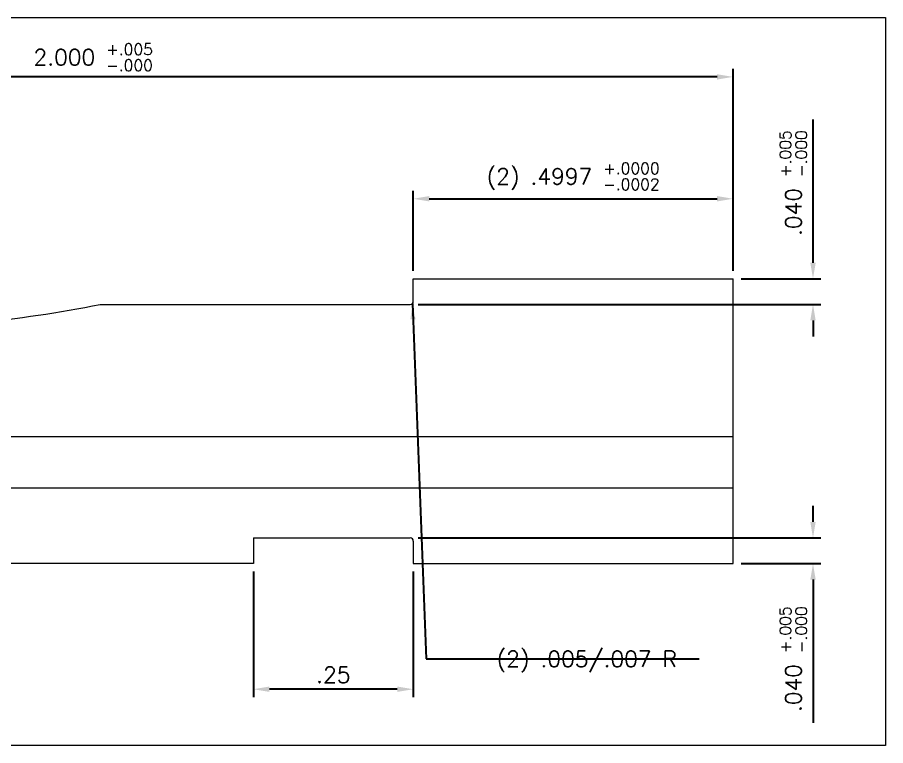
# Model space of a CAD drawing. Header units: inches. Extents: x -0.23 to 2.63, y -0.73 to 1.92.
# Drawn here: x 1.276 to 2.633, y -0.729 to 0.408 of the extents above; entities that cross this region are included whole.
import ezdxf

# ---------------------------------------------------------------- set-up
doc = ezdxf.new("R2010")
doc.units = ezdxf.units.IN
doc.header["$MEASUREMENT"] = 0
doc.header["$PDSIZE"] = 0.05
for name, color, linetype, lineweight in [('AM_0', 7, 'Continuous', 30), ('AM_5', 7, 'Continuous', 30), ('PUNCH-PLAN_ASSY', 7, 'Continuous', 0)]:
    doc.layers.add(name, color=color, linetype=linetype, lineweight=lineweight)
doc.layers.add('AM_VIEWS', color=1, linetype='Continuous', lineweight=15, plot=False)
doc.styles.get("Standard").update_dxf_attribs({"font": 'ROMANS.SHX'})
doc.dimstyles.new('COMPOSIDIE$0', dxfattribs={"dimscale": 0, "dimtxt": 0.1, "dimasz": 0.1, "dimexe": 0.05, "dimexo": 0.05, "dimgap": 0.04, "dimtad": 1, "dimzin": 4, "dimtxsty": 'Standard', "dimcen": 0, "dimclrd": 3, "dimclre": 3, "dimclrt": 3, "dimazin": 3, "dimtp": 0.1, "dimtm": 0.1, "dimtfac": 0.71, "dimtmove": 0, "dimatfit": 3, "dimfxl": 0.05, "dimtzin": 7, "dimlwd": -1, "dimlwe": -1, "dimarcsym": 1})
doc.dimstyles.new('COMPOSIDIE$7', dxfattribs={"dimscale": 0, "dimtxt": 0.1, "dimasz": 0.1, "dimexe": 0.05, "dimexo": 0.05, "dimgap": 0.04, "dimtad": 1, "dimzin": 4, "dimtxsty": 'Standard', "dimcen": 0, "dimclrd": 3, "dimclre": 3, "dimclrt": 3, "dimazin": 3, "dimtp": 0.1, "dimtm": 0.1, "dimtfac": 0.71, "dimtmove": 0, "dimatfit": 3, "dimfxl": 0.05, "dimtzin": 7, "dimlwd": -1, "dimlwe": -1, "dimarcsym": 1})

# ---------------------------------------------------------------- blocks, each defined once
blk = doc.blocks.new('*D7')
at = {"layer": 'AM_5', "color": 3, "transparency": 16777216}
for p, q in [((1.8947, 0.0125), (1.8947, 0.1375)), ((2.3944, 0.0125), (2.3944, 0.1375)), ((1.9197, 0.125), (2.3694, 0.125))]:
    blk.add_line(p, q, dxfattribs=at)
for points in [[(1.9197, 0.1292), (1.9197, 0.1208), (1.8947, 0.125)], [(2.3694, 0.1292), (2.3694, 0.1208), (2.3944, 0.125)]]:
    blk.add_solid(points, dxfattribs=at)
at = {"layer": 'Defpoints', "color": 0, "transparency": 16777216}
for p in [(2.3944, 0.125), (1.8947, 0), (2.3944, 0)]:
    blk.add_point(p, dxfattribs=at)
at = {"layer": 'AM_5', "color": 3, "transparency": 16777216, "insert": (2.1445, 0.1599), "char_height": 0.025, "attachment_point": 5}
blk.add_mtext('\\A1;(2) .4997 {}{\\H0.71x;\\C3;\\S+.0000^ -.0002;}', dxfattribs=at)
blk = doc.blocks.new('*D8')
at = {"layer": 'AM_5', "color": 3, "transparency": 16777216}
for p, q in [((2.5194, 0.025), (2.5194, 0.2488)), ((2.4069, 0), (2.5319, 0)), ((1.9022, -0.04), (2.5319, -0.04)), ((2.5194, -0.065), (2.5194, -0.09))]:
    blk.add_line(p, q, dxfattribs=at)
for points in [[(2.5152, 0.025), (2.5236, 0.025), (2.5194, 0)], [(2.5152, -0.065), (2.5236, -0.065), (2.5194, -0.04)]]:
    blk.add_solid(points, dxfattribs=at)
at = {"layer": 'Defpoints', "color": 0, "transparency": 16777216}
for p in [(2.3944, 0), (2.5194, 0), (1.8897, -0.04)]:
    blk.add_point(p, dxfattribs=at)
at = {"layer": 'AM_5', "color": 3, "transparency": 16777216, "insert": (2.4887, 0.1494), "char_height": 0.025, "attachment_point": 5, "rotation": 90}
blk.add_mtext('\\A1;.040 {}{\\H0.71x;\\C3;\\S+.005^ -.000;}', dxfattribs=at)
blk = doc.blocks.new('*D9')
at = {"layer": 'AM_5', "color": 3, "transparency": 16777216}
for p, q in [((0.3944, -0.0661), (0.3944, 0.3279)), ((2.3944, 0.0125), (2.3944, 0.3279)), ((2.3694, 0.3154), (0.4194, 0.3154))]:
    blk.add_line(p, q, dxfattribs=at)
for points in [[(0.4194, 0.3196), (0.4194, 0.3112), (0.3944, 0.3154)], [(2.3694, 0.3196), (2.3694, 0.3112), (2.3944, 0.3154)]]:
    blk.add_solid(points, dxfattribs=at)
at = {"layer": 'Defpoints', "color": 0, "transparency": 16777216}
for p in [(0.3944, 0.3154), (2.3944, 0), (0.3944, -0.0786)]:
    blk.add_point(p, dxfattribs=at)
at = {"layer": 'AM_5', "color": 3, "transparency": 16777216, "insert": (1.3944, 0.3461), "char_height": 0.025, "attachment_point": 5}
blk.add_mtext('\\A1;2.000 {}{\\H0.71x;\\C3;\\S+.005^ -.000;}', dxfattribs=at)
blk = doc.blocks.new('*D14')
at = {"layer": 'AM_5', "color": 3, "transparency": 16777216}
for p, q in [((2.5194, -0.38), (2.5194, -0.355)), ((1.9022, -0.405), (2.5319, -0.405)), ((2.4069, -0.445), (2.5319, -0.445)), ((2.5194, -0.47), (2.5194, -0.6938))]:
    blk.add_line(p, q, dxfattribs=at)
for points in [[(2.5152, -0.38), (2.5236, -0.38), (2.5194, -0.405)], [(2.5152, -0.47), (2.5236, -0.47), (2.5194, -0.445)]]:
    blk.add_solid(points, dxfattribs=at)
at = {"layer": 'Defpoints', "color": 0, "transparency": 16777216}
for p in [(1.8897, -0.405), (2.3944, -0.445), (2.5194, -0.445)]:
    blk.add_point(p, dxfattribs=at)
at = {"layer": 'AM_5', "color": 3, "transparency": 16777216, "insert": (2.4887, -0.5944), "char_height": 0.025, "attachment_point": 5, "rotation": 90}
blk.add_mtext('\\A1;.040 {}{\\H0.71x;\\C3;\\S+.005^ -.000;}', dxfattribs=at)
blk = doc.blocks.new('*D49')
at = {"layer": 'AM_5', "color": 3, "transparency": 16777216}
for p, q in [((1.6447, -0.4575), (1.6447, -0.6538)), ((1.8947, -0.4575), (1.8947, -0.6538)), ((1.8697, -0.6413), (1.6697, -0.6413))]:
    blk.add_line(p, q, dxfattribs=at)
for points in [[(1.6697, -0.6371), (1.6697, -0.6454), (1.6447, -0.6413)], [(1.8697, -0.6371), (1.8697, -0.6454), (1.8947, -0.6413)]]:
    blk.add_solid(points, dxfattribs=at)
at = {"layer": 'Defpoints', "color": 0, "transparency": 16777216}
for p in [(1.6447, -0.445), (1.8947, -0.445), (1.6447, -0.6413)]:
    blk.add_point(p, dxfattribs=at)
at = {"layer": 'AM_5', "color": 3, "transparency": 16777216, "insert": (1.7697, -0.6188), "char_height": 0.025, "attachment_point": 5}
blk.add_mtext('\\A1;.25', dxfattribs=at)

msp = doc.modelspace()

# ---------------------------------------------------------------- linework, layer by layer
at = {"layer": 'AM_VIEWS'}
msp.add_lwpolyline([(-0.2327, 0.4084), (2.6329, 0.4084), (2.6329, -0.7294), (-0.2327, -0.7294)], close=True, dxfattribs=at)
at = {"layer": 'PUNCH-PLAN_ASSY', "color": 1}
for p, q in [((1.8947, 0), (2.3944, 0)), ((1.8947, -0.035), (1.8947, 0)), ((2.3944, -0.445), (2.3944, 0)), ((1.4052, -0.04), (1.8897, -0.04)), ((0.3944, -0.2464), (2.3944, -0.2464)), ((0.3944, -0.3264), (2.3944, -0.3264)), ((1.6447, -0.405), (1.8897, -0.405)), ((1.6447, -0.405), (1.6447, -0.445)), ((1.8947, -0.41), (1.8947, -0.445)), ((1.6447, -0.445), (0.3944, -0.445)), ((1.8947, -0.445), (2.3944, -0.445))]:
    msp.add_line(p, q, dxfattribs=at)
for centre, radius, start, end in [((1.0144, 1.9214), 2, 270, 281.2689), ((1.8897, -0.035), 0.005, 270, 0), ((1.8897, -0.41), 0.005, 0, 90)]:
    msp.add_arc(centre, radius, start, end, dxfattribs=at)

# ---------------------------------------------------------------- texts
at = {"layer": 'AM_0', "color": 3, "insert": (2.0249, -0.5814), "char_height": 0.025, "attachment_point": 1}
msp.add_mtext('\\A1;(2) .005/.007 R', dxfattribs=at)

# ---------------------------------------------------------------- dimensions: what is measured, and where the dimension line sits
at = {"layer": 'AM_5'}
for base, p1, p2, text, override, picture, middle in [((0.3944, 0.3154), (2.3944, 0), (0.3944, -0.0786), '<> {}{\\H0.71x;\\C3;\\S+.005^ -.000;}', {"dimscale": 0.25, "dimdec": 3, "dimtp": 0.005, "dimtm": 0, "dimtdec": 3, "dimtzin": 7}, '*D9', (1.3944, 0.3461)), ((2.3944, 0.125), (1.8947, 0), (2.3944, 0), '(2) <> {}{\\H0.71x;\\C3;\\S+.0000^ -.0002;}', {"dimscale": 0.25, "dimtp": 0, "dimtm": 0.0002, "dimtdec": 4, "dimtzin": 7}, '*D7', (2.1445, 0.1599))]:
    dim = msp.add_linear_dim(base=base, p1=p1, p2=p2, text=text, dimstyle='COMPOSIDIE$0', override=override, dxfattribs=at)
    dim.commit()
    dim.dimension.update_dxf_attribs({"geometry": picture, "text_midpoint": middle})
for base, p1, p2, angle, picture, middle in [((2.5194, 0), (1.8897, -0.04), (2.3944, 0), 90, '*D8', (2.4887, 0.1494)), ((2.5194, -0.445), (1.8897, -0.405), (2.3944, -0.445), 270, '*D14', (2.4887, -0.5944))]:
    dim = msp.add_linear_dim(base=base, p1=p1, p2=p2, angle=angle, text='<> {}{\\H0.71x;\\C3;\\S+.005^ -.000;}', dimstyle='COMPOSIDIE$0', override={"dimscale": 0.25, "dimdec": 3, "dimtp": 0.005, "dimtm": 0, "dimtdec": 3, "dimtzin": 7}, dxfattribs=at)
    dim.commit()
    dim.dimension.update_dxf_attribs({"geometry": picture, "text_midpoint": middle})
dim = msp.add_linear_dim(base=(1.6447, -0.6413), p1=(1.8947, -0.445), p2=(1.6447, -0.445), angle=0, dimstyle='COMPOSIDIE$0', override={"dimscale": 0.25, "dimdec": 2, "dimadec": 4, "dimtp": 0.005, "dimtm": 0, "dimtdec": 3}, dxfattribs=at)
dim.commit()
dim.dimension.update_dxf_attribs({"geometry": '*D49', "text_midpoint": (1.7697, -0.6188)})

# ---------------------------------------------------------------- leaders
at = {"layer": 'AM_0', "annotation_type": 0, "has_hookline": 1, "hookline_direction": 0, "text_width": 0.3167}
msp.add_leader([(1.8932, -0.0385), (1.9149, -0.5939), (2.0149, -0.5939)], dimstyle='COMPOSIDIE$7', override={"dimscale": 0.25, "dimdec": 3, "dimtp": 0.005, "dimtm": 0, "dimtdec": 3}, dxfattribs=at)

doc.saveas('drawing.dxf')
